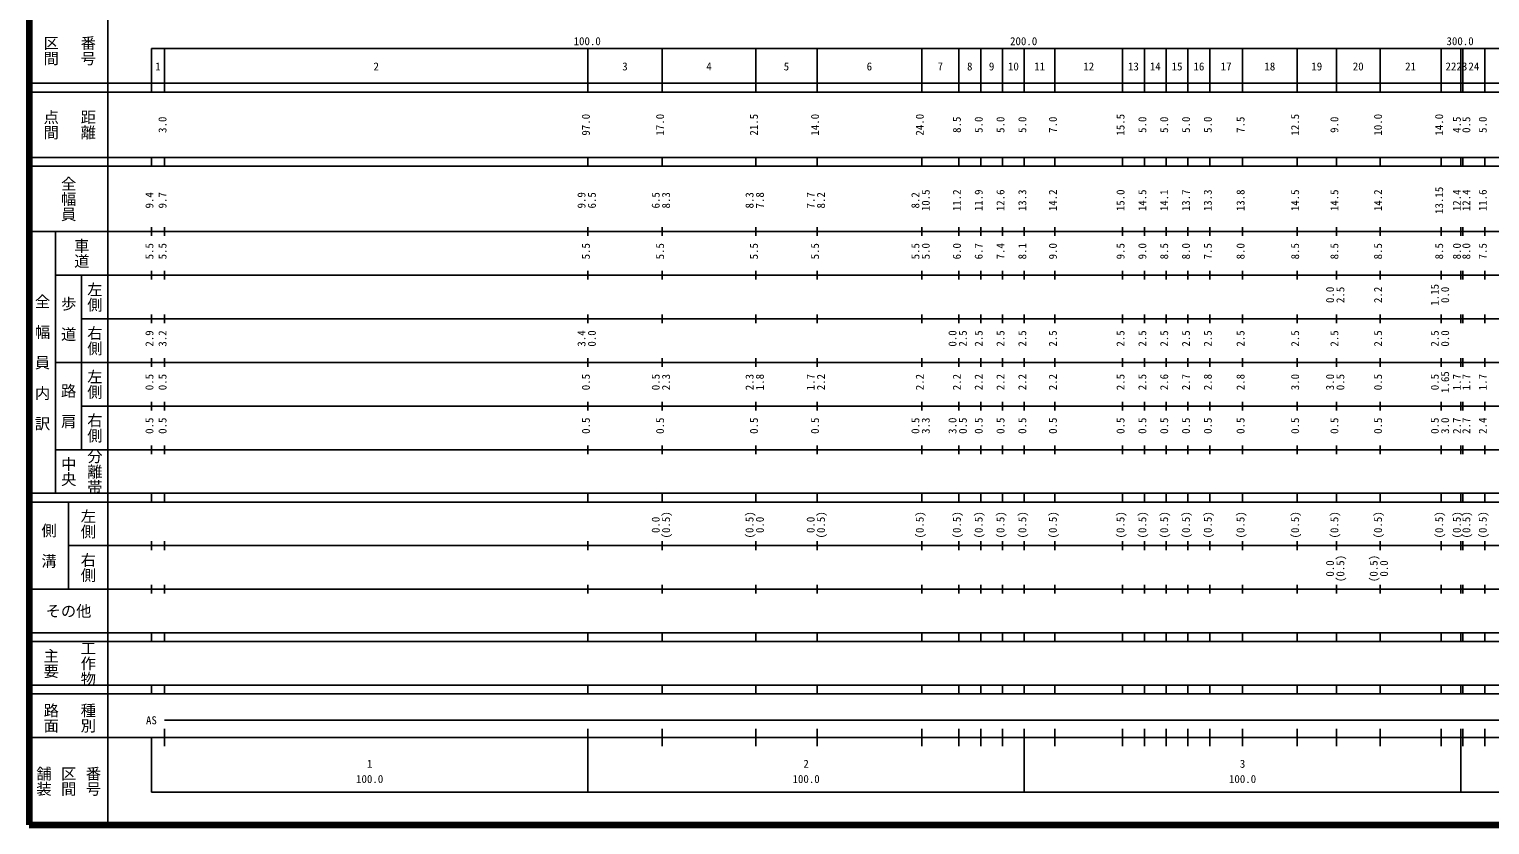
# Model space of a CAD drawing. Units: millimetres on the paper, enlarged 1000 times. Extents: x 40000 to 680000, y 20000 to 380000.
# Drawn here: x 40000 to 374648, y 20000 to 202409 of the extents above; entities that cross this region are included whole.
import ezdxf
from ezdxf.enums import TextEntityAlignment as Align

# ---------------------------------------------------------------- set-up
doc = ezdxf.new("R2010")
doc.units = ezdxf.units.MM
doc.header["$LTSCALE"] = 1000
doc.layers.add('M-TTL', color=2, linetype='Continuous', lineweight=140)
doc.layers.add('M-TTL-BAND', color=7, linetype='Continuous', lineweight=25)
doc.styles.add('@ＭＳ ゴシック', font='')
doc.styles.add('ＭＳ ゴシック', font='')
doc.styles.get('@ＭＳ ゴシック').set_extended_font_data('@MS Gothic')
doc.styles.get('ＭＳ ゴシック').set_extended_font_data('MS Gothic')

msp = doc.modelspace()

# ---------------------------------------------------------------- linework, layer by layer
at = {"layer": 'M-TTL'}
for p, q in [((40000, 380000), (40000, 20000)), ((40000, 20000), (680000, 20000))]:
    msp.add_line(p, q, dxfattribs=at)
at = {"layer": 'M-TTL-BAND'}
for p, q in [((58000, 370000), (58000, 20000)), ((68000, 198000), (579000, 198000)), ((68000, 198000), (68000, 188000)), ((71000, 188000), (71000, 198000)), ((168000, 188000), (168000, 198000)), ((185000, 188000), (185000, 198000)), ((206500, 188000), (206500, 198000)), ((220500, 188000), (220500, 198000)), ((244500, 188000), (244500, 198000)), ((253000, 188000), (253000, 198000)), ((258000, 188000), (258000, 198000)), ((263000, 188000), (263000, 198000)), ((268000, 188000), (268000, 198000)), ((275000, 188000), (275000, 198000)), ((290500, 188000), (290500, 198000)), ((295500, 188000), (295500, 198000)), ((300500, 188000), (300500, 198000)), ((305500, 188000), (305500, 198000)), ((310500, 188000), (310500, 198000)), ((318000, 188000), (318000, 198000)), ((330500, 188000), (330500, 198000)), ((339500, 188000), (339500, 198000)), ((349500, 188000), (349500, 198000)), ((363500, 188000), (363500, 198000)), ((368000, 188000), (368000, 198000)), ((368500, 188000), (368500, 198000)), ((373500, 188000), (373500, 198000)), ((40000, 190000), (579000, 190000)), ((40000, 188000), (579000, 188000)), ((40000, 173000), (579000, 173000)), ((40000, 171000), (579000, 171000)), ((68000, 171000), (68000, 173000)), ((71000, 171000), (71000, 173000)), ((168000, 171000), (168000, 173000)), ((185000, 171000), (185000, 173000)), ((206500, 171000), (206500, 173000)), ((220500, 171000), (220500, 173000)), ((244500, 171000), (244500, 173000)), ((253000, 171000), (253000, 173000)), ((258000, 171000), (258000, 173000)), ((263000, 171000), (263000, 173000)), ((268000, 171000), (268000, 173000)), ((275000, 171000), (275000, 173000)), ((290500, 171000), (290500, 173000)), ((295500, 171000), (295500, 173000)), ((300500, 171000), (300500, 173000)), ((305500, 171000), (305500, 173000)), ((310500, 171000), (310500, 173000)), ((318000, 171000), (318000, 173000)), ((330500, 171000), (330500, 173000)), ((339500, 171000), (339500, 173000)), ((349500, 171000), (349500, 173000)), ((363500, 171000), (363500, 173000)), ((368000, 171000), (368000, 173000)), ((368500, 171000), (368500, 173000)), ((373500, 171000), (373500, 173000)), ((40000, 156000), (579000, 156000)), ((46000, 96000), (46000, 156000)), ((68000, 155000), (68000, 157000)), ((71000, 155000), (71000, 157000)), ((168000, 155000), (168000, 157000)), ((185000, 155000), (185000, 157000)), ((206500, 155000), (206500, 157000)), ((220500, 155000), (220500, 157000)), ((244500, 155000), (244500, 157000)), ((253000, 155000), (253000, 157000)), ((258000, 155000), (258000, 157000)), ((263000, 155000), (263000, 157000)), ((268000, 155000), (268000, 157000)), ((275000, 155000), (275000, 157000)), ((290500, 155000), (290500, 157000)), ((295500, 155000), (295500, 157000)), ((300500, 155000), (300500, 157000)), ((305500, 155000), (305500, 157000)), ((310500, 155000), (310500, 157000)), ((318000, 155000), (318000, 157000)), ((330500, 155000), (330500, 157000)), ((339500, 155000), (339500, 157000)), ((349500, 155000), (349500, 157000)), ((363500, 155000), (363500, 157000)), ((368000, 155000), (368000, 157000)), ((368500, 155000), (368500, 157000)), ((373500, 155000), (373500, 157000)), ((46000, 146000), (579000, 146000)), ((52000, 146000), (52000, 106000)), ((68000, 145000), (68000, 147000)), ((71000, 145000), (71000, 147000)), ((168000, 145000), (168000, 147000)), ((185000, 145000), (185000, 147000)), ((206500, 145000), (206500, 147000)), ((220500, 145000), (220500, 147000)), ((244500, 145000), (244500, 147000)), ((253000, 145000), (253000, 147000)), ((258000, 145000), (258000, 147000)), ((263000, 145000), (263000, 147000)), ((268000, 145000), (268000, 147000)), ((275000, 145000), (275000, 147000)), ((290500, 145000), (290500, 147000)), ((295500, 145000), (295500, 147000)), ((300500, 145000), (300500, 147000)), ((305500, 145000), (305500, 147000)), ((310500, 145000), (310500, 147000)), ((318000, 145000), (318000, 147000)), ((330500, 145000), (330500, 147000)), ((339500, 145000), (339500, 147000)), ((349500, 145000), (349500, 147000)), ((363500, 145000), (363500, 147000)), ((368000, 145000), (368000, 147000)), ((368500, 145000), (368500, 147000)), ((373500, 145000), (373500, 147000)), ((52000, 136000), (579000, 136000)), ((68000, 135000), (68000, 137000)), ((71000, 135000), (71000, 137000)), ((168000, 135000), (168000, 137000)), ((185000, 135000), (185000, 137000)), ((206500, 135000), (206500, 137000)), ((220500, 135000), (220500, 137000)), ((244500, 135000), (244500, 137000)), ((253000, 135000), (253000, 137000)), ((258000, 135000), (258000, 137000)), ((263000, 135000), (263000, 137000)), ((268000, 135000), (268000, 137000)), ((275000, 135000), (275000, 137000)), ((290500, 135000), (290500, 137000)), ((295500, 135000), (295500, 137000)), ((300500, 135000), (300500, 137000)), ((305500, 135000), (305500, 137000)), ((310500, 135000), (310500, 137000)), ((318000, 135000), (318000, 137000)), ((330500, 135000), (330500, 137000)), ((339500, 135000), (339500, 137000)), ((349500, 135000), (349500, 137000)), ((363500, 135000), (363500, 137000)), ((368000, 135000), (368000, 137000)), ((368500, 135000), (368500, 137000)), ((373500, 135000), (373500, 137000)), ((46000, 126000), (579000, 126000)), ((68000, 125000), (68000, 127000)), ((71000, 125000), (71000, 127000)), ((168000, 125000), (168000, 127000)), ((185000, 125000), (185000, 127000)), ((206500, 125000), (206500, 127000)), ((220500, 125000), (220500, 127000)), ((244500, 125000), (244500, 127000)), ((253000, 125000), (253000, 127000)), ((258000, 125000), (258000, 127000)), ((263000, 125000), (263000, 127000)), ((268000, 125000), (268000, 127000)), ((275000, 125000), (275000, 127000)), ((290500, 125000), (290500, 127000)), ((295500, 125000), (295500, 127000)), ((300500, 125000), (300500, 127000)), ((305500, 125000), (305500, 127000)), ((310500, 125000), (310500, 127000)), ((318000, 125000), (318000, 127000)), ((330500, 125000), (330500, 127000)), ((339500, 125000), (339500, 127000)), ((349500, 125000), (349500, 127000)), ((363500, 125000), (363500, 127000)), ((368000, 125000), (368000, 127000)), ((368500, 125000), (368500, 127000)), ((373500, 125000), (373500, 127000)), ((52000, 116000), (579000, 116000)), ((68000, 115000), (68000, 117000)), ((71000, 115000), (71000, 117000)), ((168000, 115000), (168000, 117000)), ((185000, 115000), (185000, 117000)), ((206500, 115000), (206500, 117000)), ((220500, 115000), (220500, 117000)), ((244500, 115000), (244500, 117000)), ((253000, 115000), (253000, 117000)), ((258000, 115000), (258000, 117000)), ((263000, 115000), (263000, 117000)), ((268000, 115000), (268000, 117000)), ((275000, 115000), (275000, 117000)), ((290500, 115000), (290500, 117000)), ((295500, 115000), (295500, 117000)), ((300500, 115000), (300500, 117000)), ((305500, 115000), (305500, 117000)), ((310500, 115000), (310500, 117000)), ((318000, 115000), (318000, 117000)), ((330500, 115000), (330500, 117000)), ((339500, 115000), (339500, 117000)), ((349500, 115000), (349500, 117000)), ((363500, 115000), (363500, 117000)), ((368000, 115000), (368000, 117000)), ((368500, 115000), (368500, 117000)), ((373500, 115000), (373500, 117000)), ((46000, 106000), (579000, 106000)), ((68000, 105000), (68000, 107000)), ((71000, 105000), (71000, 107000)), ((168000, 105000), (168000, 107000)), ((185000, 105000), (185000, 107000)), ((206500, 105000), (206500, 107000)), ((220500, 105000), (220500, 107000)), ((244500, 105000), (244500, 107000)), ((253000, 105000), (253000, 107000)), ((258000, 105000), (258000, 107000)), ((263000, 105000), (263000, 107000)), ((268000, 105000), (268000, 107000)), ((275000, 105000), (275000, 107000)), ((290500, 105000), (290500, 107000)), ((295500, 105000), (295500, 107000)), ((300500, 105000), (300500, 107000)), ((305500, 105000), (305500, 107000)), ((310500, 105000), (310500, 107000)), ((318000, 105000), (318000, 107000)), ((330500, 105000), (330500, 107000)), ((339500, 105000), (339500, 107000)), ((349500, 105000), (349500, 107000)), ((363500, 105000), (363500, 107000)), ((368000, 105000), (368000, 107000)), ((368500, 105000), (368500, 107000)), ((373500, 105000), (373500, 107000)), ((40000, 96000), (579000, 96000)), ((40000, 94000), (579000, 94000)), ((49000, 94000), (49000, 74000)), ((68000, 94000), (68000, 96000)), ((71000, 94000), (71000, 96000)), ((168000, 94000), (168000, 96000)), ((185000, 94000), (185000, 96000)), ((206500, 94000), (206500, 96000)), ((220500, 94000), (220500, 96000)), ((244500, 94000), (244500, 96000)), ((253000, 94000), (253000, 96000)), ((258000, 94000), (258000, 96000)), ((263000, 94000), (263000, 96000)), ((268000, 94000), (268000, 96000)), ((275000, 94000), (275000, 96000)), ((290500, 94000), (290500, 96000)), ((295500, 94000), (295500, 96000)), ((300500, 94000), (300500, 96000)), ((305500, 94000), (305500, 96000)), ((310500, 94000), (310500, 96000)), ((318000, 94000), (318000, 96000)), ((330500, 94000), (330500, 96000)), ((339500, 94000), (339500, 96000)), ((349500, 94000), (349500, 96000)), ((363500, 94000), (363500, 96000)), ((368000, 94000), (368000, 96000)), ((368500, 94000), (368500, 96000)), ((373500, 94000), (373500, 96000)), ((49000, 84000), (579000, 84000)), ((68000, 83000), (68000, 85000)), ((71000, 83000), (71000, 85000)), ((168000, 83000), (168000, 85000)), ((185000, 83000), (185000, 85000)), ((206500, 83000), (206500, 85000)), ((220500, 83000), (220500, 85000)), ((244500, 83000), (244500, 85000)), ((253000, 83000), (253000, 85000)), ((258000, 83000), (258000, 85000)), ((263000, 83000), (263000, 85000)), ((268000, 83000), (268000, 85000)), ((275000, 83000), (275000, 85000)), ((290500, 83000), (290500, 85000)), ((295500, 83000), (295500, 85000)), ((300500, 83000), (300500, 85000)), ((305500, 83000), (305500, 85000)), ((310500, 83000), (310500, 85000)), ((318000, 83000), (318000, 85000)), ((330500, 83000), (330500, 85000)), ((339500, 83000), (339500, 85000)), ((349500, 83000), (349500, 85000)), ((363500, 83000), (363500, 85000)), ((368000, 83000), (368000, 85000)), ((368500, 83000), (368500, 85000)), ((373500, 83000), (373500, 85000)), ((40000, 74000), (579000, 74000)), ((68000, 73000), (68000, 75000)), ((71000, 73000), (71000, 75000)), ((168000, 73000), (168000, 75000)), ((185000, 73000), (185000, 75000)), ((206500, 73000), (206500, 75000)), ((220500, 73000), (220500, 75000)), ((244500, 73000), (244500, 75000)), ((253000, 73000), (253000, 75000)), ((258000, 73000), (258000, 75000)), ((263000, 73000), (263000, 75000)), ((268000, 73000), (268000, 75000)), ((275000, 73000), (275000, 75000)), ((290500, 73000), (290500, 75000)), ((295500, 73000), (295500, 75000)), ((300500, 73000), (300500, 75000)), ((305500, 73000), (305500, 75000)), ((310500, 73000), (310500, 75000)), ((318000, 73000), (318000, 75000)), ((330500, 73000), (330500, 75000)), ((339500, 73000), (339500, 75000)), ((349500, 73000), (349500, 75000)), ((363500, 73000), (363500, 75000)), ((368000, 73000), (368000, 75000)), ((368500, 73000), (368500, 75000)), ((373500, 73000), (373500, 75000)), ((40000, 64000), (579000, 64000)), ((68000, 62000), (68000, 64000)), ((71000, 62000), (71000, 64000)), ((168000, 62000), (168000, 64000)), ((185000, 62000), (185000, 64000)), ((206500, 62000), (206500, 64000)), ((220500, 62000), (220500, 64000)), ((244500, 62000), (244500, 64000)), ((253000, 62000), (253000, 64000)), ((258000, 62000), (258000, 64000)), ((263000, 62000), (263000, 64000)), ((268000, 62000), (268000, 64000)), ((275000, 62000), (275000, 64000)), ((290500, 62000), (290500, 64000)), ((295500, 62000), (295500, 64000)), ((300500, 62000), (300500, 64000)), ((305500, 62000), (305500, 64000)), ((310500, 62000), (310500, 64000)), ((318000, 62000), (318000, 64000)), ((330500, 62000), (330500, 64000)), ((339500, 62000), (339500, 64000)), ((349500, 62000), (349500, 64000)), ((363500, 62000), (363500, 64000)), ((368000, 62000), (368000, 64000)), ((368500, 62000), (368500, 64000)), ((373500, 62000), (373500, 64000)), ((40000, 62000), (579000, 62000)), ((40000, 52000), (579000, 52000)), ((68000, 50000), (68000, 52000)), ((71000, 50000), (71000, 52000)), ((168000, 50000), (168000, 52000)), ((185000, 50000), (185000, 52000)), ((206500, 50000), (206500, 52000)), ((220500, 50000), (220500, 52000)), ((244500, 50000), (244500, 52000)), ((253000, 50000), (253000, 52000)), ((258000, 50000), (258000, 52000)), ((263000, 50000), (263000, 52000)), ((268000, 50000), (268000, 52000)), ((275000, 50000), (275000, 52000)), ((290500, 50000), (290500, 52000)), ((295500, 50000), (295500, 52000)), ((300500, 50000), (300500, 52000)), ((305500, 50000), (305500, 52000)), ((310500, 50000), (310500, 52000)), ((318000, 50000), (318000, 52000)), ((330500, 50000), (330500, 52000)), ((339500, 50000), (339500, 52000)), ((349500, 50000), (349500, 52000)), ((363500, 50000), (363500, 52000)), ((368000, 50000), (368000, 52000)), ((368500, 50000), (368500, 52000)), ((373500, 50000), (373500, 52000)), ((40000, 50000), (579000, 50000)), ((71000, 44000), (565000, 44000)), ((71000, 38000), (71000, 42000)), ((168000, 27500), (168000, 42000)), ((185000, 38000), (185000, 42000)), ((206500, 38000), (206500, 42000)), ((220500, 38000), (220500, 42000)), ((244500, 38000), (244500, 42000)), ((253000, 38000), (253000, 42000)), ((258000, 38000), (258000, 42000)), ((263000, 38000), (263000, 42000)), ((268000, 27500), (268000, 42000)), ((275000, 38000), (275000, 42000)), ((290500, 38000), (290500, 42000)), ((295500, 38000), (295500, 42000)), ((300500, 38000), (300500, 42000)), ((305500, 38000), (305500, 42000)), ((310500, 38000), (310500, 42000)), ((318000, 38000), (318000, 42000)), ((330500, 38000), (330500, 42000)), ((339500, 38000), (339500, 42000)), ((349500, 38000), (349500, 42000)), ((363500, 38000), (363500, 42000)), ((368000, 27500), (368000, 42000)), ((368500, 38000), (368500, 42000)), ((373500, 38000), (373500, 42000)), ((40000, 40000), (579000, 40000)), ((68000, 40000), (68000, 27500)), ((68000, 27500), (579000, 27500))]:
    msp.add_line(p, q, dxfattribs=at)

# ---------------------------------------------------------------- texts
at = {"layer": 'M-TTL-BAND', "style": '@ＭＳ ゴシック'}
for s, p in [('番号', (53500, 197500)), ('区間', (45000, 197500)), ('点間', (45000, 180500)), ('距離', (53500, 180500)), ('全幅員', (49000, 163500)), ('車道', (52000, 151000)), ('左側', (55000, 141000)), ('全\u3000幅\u3000員\u3000内\u3000訳', (43000, 126000)), ('歩\u3000道', (49000, 136000)), ('右側', (55000, 131000)), ('左側', (55000, 121000)), ('路\u3000肩', (49000, 116000)), ('右側', (55000, 111000)), ('中央', (49000, 101000)), ('分離帯', (55000, 101000)), ('左側', (53500, 89000)), ('側\u3000溝', (44500, 84000)), ('右側', (53500, 79000)), ('主要', (45000, 57000)), ('工作物', (53500, 57000)), ('路面', (45000, 44500)), ('種別', (53500, 44500)), ('舗装', (43333, 30000)), ('区間', (49000, 30000)), ('番号', (54667, 30000))]:
    msp.add_text(s, height=2566, rotation=270, dxfattribs=at).set_placement(p, align=Align.MIDDLE_CENTER)
at = {"layer": 'M-TTL-BAND', "style": 'ＭＳ ゴシック'}
for s, p in [('100.0', (167844, 198195)), ('200.0', (267844, 198195)), ('300.0', (367844, 198195)), ('1', (69500, 192405)), ('2', (119500, 192405)), ('3', (176500, 192405)), ('4', (195750, 192405)), ('5', (213500, 192405)), ('6', (232500, 192405)), ('7', (248750, 192405)), ('8', (255500, 192405)), ('9', (260500, 192405)), ('10', (265500, 192405)), ('11', (271500, 192405)), ('12', (282750, 192405)), ('13', (293000, 192405)), ('14', (298000, 192405)), ('15', (303000, 192405)), ('16', (308000, 192405)), ('17', (314250, 192405)), ('18', (324250, 192405)), ('19', (335000, 192405)), ('20', (344500, 192405)), ('21', (356500, 192405)), ('22', (365750, 192405)), ('23', (368250, 192405)), ('24', (371000, 192405)), ('AS', (68000, 42500)), ('1', (118000, 32523)), ('2', (218000, 32523)), ('3', (318000, 32523)), ('100.0', (118000, 29033)), ('100.0', (218000, 29033)), ('100.0', (318000, 29033))]:
    msp.add_text(s, height=1833, dxfattribs=at).set_placement(p, align=Align.BOTTOM_CENTER)
for s, p in [('3.0', (72000, 180500)), ('97.0', (169000, 180500)), ('17.0', (186000, 180500)), ('21.5', (207500, 180500)), ('14.0', (221500, 180500)), ('24.0', (245500, 180500)), ('8.5', (254000, 180500)), ('5.0', (259000, 180500)), ('5.0', (264000, 180500)), ('5.0', (269000, 180500)), ('7.0', (276000, 180500)), ('15.5', (291500, 180500)), ('5.0', (296500, 180500)), ('5.0', (301500, 180500)), ('5.0', (306500, 180500)), ('5.0', (311500, 180500)), ('7.5', (319000, 180500)), ('12.5', (331500, 180500)), ('9.0', (340500, 180500)), ('10.0', (350500, 180500)), ('14.0', (364500, 180500)), ('4.5', (368559, 180500)), ('0.5', (370730, 180500)), ('5.0', (374500, 180500)), ('9.4', (69000, 163174)), ('9.7', (72000, 163174)), ('9.9', (168000, 163174)), ('6.5', (170370, 163174)), ('6.5', (185000, 163174)), ('8.3', (187370, 163174)), ('8.3', (206500, 163174)), ('7.8', (208870, 163174)), ('7.7', (220500, 163174)), ('8.2', (222870, 163174)), ('8.2', (244500, 163174)), ('10.5', (246870, 163174)), ('11.2', (254000, 163174)), ('11.9', (259000, 163174)), ('12.6', (264000, 163174)), ('13.3', (269000, 163174)), ('14.2', (276000, 163174)), ('15.0', (291500, 163174)), ('14.5', (296500, 163174)), ('14.1', (301500, 163174)), ('13.7', (306500, 163174)), ('13.3', (311500, 163174)), ('13.8', (319000, 163174)), ('14.5', (331500, 163174)), ('14.5', (340500, 163174)), ('14.2', (350500, 163174)), ('13.15', (364500, 163174)), ('12.4', (368559, 163174)), ('12.4', (370730, 163174)), ('11.6', (374500, 163174)), ('5.5', (69000, 151500)), ('5.5', (72000, 151500)), ('5.5', (169000, 151500)), ('5.5', (186000, 151500)), ('5.5', (207500, 151500)), ('5.5', (221500, 151500)), ('5.5', (244500, 151500)), ('5.0', (246870, 151500)), ('6.0', (254000, 151500)), ('6.7', (259000, 151500)), ('7.4', (264000, 151500)), ('8.1', (269000, 151500)), ('9.0', (276000, 151500)), ('9.5', (291500, 151500)), ('9.0', (296500, 151500)), ('8.5', (301500, 151500)), ('8.0', (306500, 151500)), ('7.5', (311500, 151500)), ('8.0', (319000, 151500)), ('8.5', (331500, 151500)), ('8.5', (340500, 151500)), ('8.5', (350500, 151500)), ('8.5', (364500, 151500)), ('8.0', (368559, 151500)), ('8.0', (370730, 151500)), ('7.5', (374500, 151500)), ('0.0', (339500, 141500)), ('2.5', (341870, 141500)), ('2.2', (350500, 141500)), ('1.15', (363500, 141500)), ('0.0', (365870, 141500)), ('2.9', (69000, 131500)), ('3.2', (72000, 131500)), ('3.4', (168000, 131500)), ('0.0', (170370, 131500)), ('0.0', (253000, 131500)), ('2.5', (255370, 131500)), ('2.5', (259000, 131500)), ('2.5', (264000, 131500)), ('2.5', (269000, 131500)), ('2.5', (276000, 131500)), ('2.5', (291500, 131500)), ('2.5', (296500, 131500)), ('2.5', (301500, 131500)), ('2.5', (306500, 131500)), ('2.5', (311500, 131500)), ('2.5', (319000, 131500)), ('2.5', (331500, 131500)), ('2.5', (340500, 131500)), ('2.5', (350500, 131500)), ('2.5', (363500, 131500)), ('0.0', (365870, 131500)), ('1.65', (365870, 121500)), ('0.5', (69000, 121500)), ('0.5', (72000, 121500)), ('0.5', (169000, 121500)), ('0.5', (185000, 121500)), ('2.3', (187370, 121500)), ('2.3', (206500, 121500)), ('1.8', (208870, 121500)), ('1.7', (220500, 121500)), ('2.2', (222870, 121500)), ('2.2', (245500, 121500)), ('2.2', (254000, 121500)), ('2.2', (259000, 121500)), ('2.2', (264000, 121500)), ('2.2', (269000, 121500)), ('2.2', (276000, 121500)), ('2.5', (291500, 121500)), ('2.5', (296500, 121500)), ('2.6', (301500, 121500)), ('2.7', (306500, 121500)), ('2.8', (311500, 121500)), ('2.8', (319000, 121500)), ('3.0', (331500, 121500)), ('3.0', (339500, 121500)), ('0.5', (341870, 121500)), ('0.5', (350500, 121500)), ('0.5', (363500, 121500)), ('1.7', (368559, 121500)), ('1.7', (370730, 121500)), ('1.7', (374500, 121500)), ('0.5', (69000, 111500)), ('0.5', (72000, 111500)), ('0.5', (169000, 111500)), ('0.5', (186000, 111500)), ('0.5', (207500, 111500)), ('0.5', (221500, 111500)), ('0.5', (244500, 111500)), ('3.3', (246870, 111500)), ('3.0', (253000, 111500)), ('0.5', (255370, 111500)), ('0.5', (259000, 111500)), ('0.5', (264000, 111500)), ('0.5', (269000, 111500)), ('0.5', (276000, 111500)), ('0.5', (291500, 111500)), ('0.5', (296500, 111500)), ('0.5', (301500, 111500)), ('0.5', (306500, 111500)), ('0.5', (311500, 111500)), ('0.5', (319000, 111500)), ('0.5', (331500, 111500)), ('0.5', (340500, 111500)), ('0.5', (350500, 111500)), ('0.5', (363500, 111500)), ('3.0', (365870, 111500)), ('2.7', (368559, 111500)), ('2.7', (370730, 111500)), ('2.4', (374500, 111500)), ('0.0', (185000, 88764)), ('(0.5)', (187370, 88764)), ('(0.5)', (206500, 88764)), ('0.0', (208870, 88764)), ('0.0', (220500, 88764)), ('(0.5)', (222870, 88764)), ('(0.5)', (245500, 88764)), ('(0.5)', (254000, 88764)), ('(0.5)', (259000, 88764)), ('(0.5)', (264000, 88764)), ('(0.5)', (269000, 88764)), ('(0.5)', (276000, 88764)), ('(0.5)', (291500, 88764)), ('(0.5)', (296500, 88764)), ('(0.5)', (301500, 88764)), ('(0.5)', (306500, 88764)), ('(0.5)', (311500, 88764)), ('(0.5)', (319000, 88764)), ('(0.5)', (331500, 88764)), ('(0.5)', (340500, 88764)), ('(0.5)', (350500, 88764)), ('(0.5)', (364500, 88764)), ('(0.5)', (368559, 88764)), ('(0.5)', (370730, 88764)), ('(0.5)', (374500, 88764)), ('0.0', (339500, 78764)), ('(0.5)', (341870, 78764)), ('(0.5)', (349500, 78764)), ('0.0', (351870, 78764))]:
    msp.add_text(s, height=1833, rotation=90, dxfattribs=at).set_placement(p, align=Align.BOTTOM_CENTER)
msp.add_text('その他', height=2566, dxfattribs=at).set_placement((49000, 69000), align=Align.MIDDLE_CENTER)

doc.saveas('drawing.dxf')
